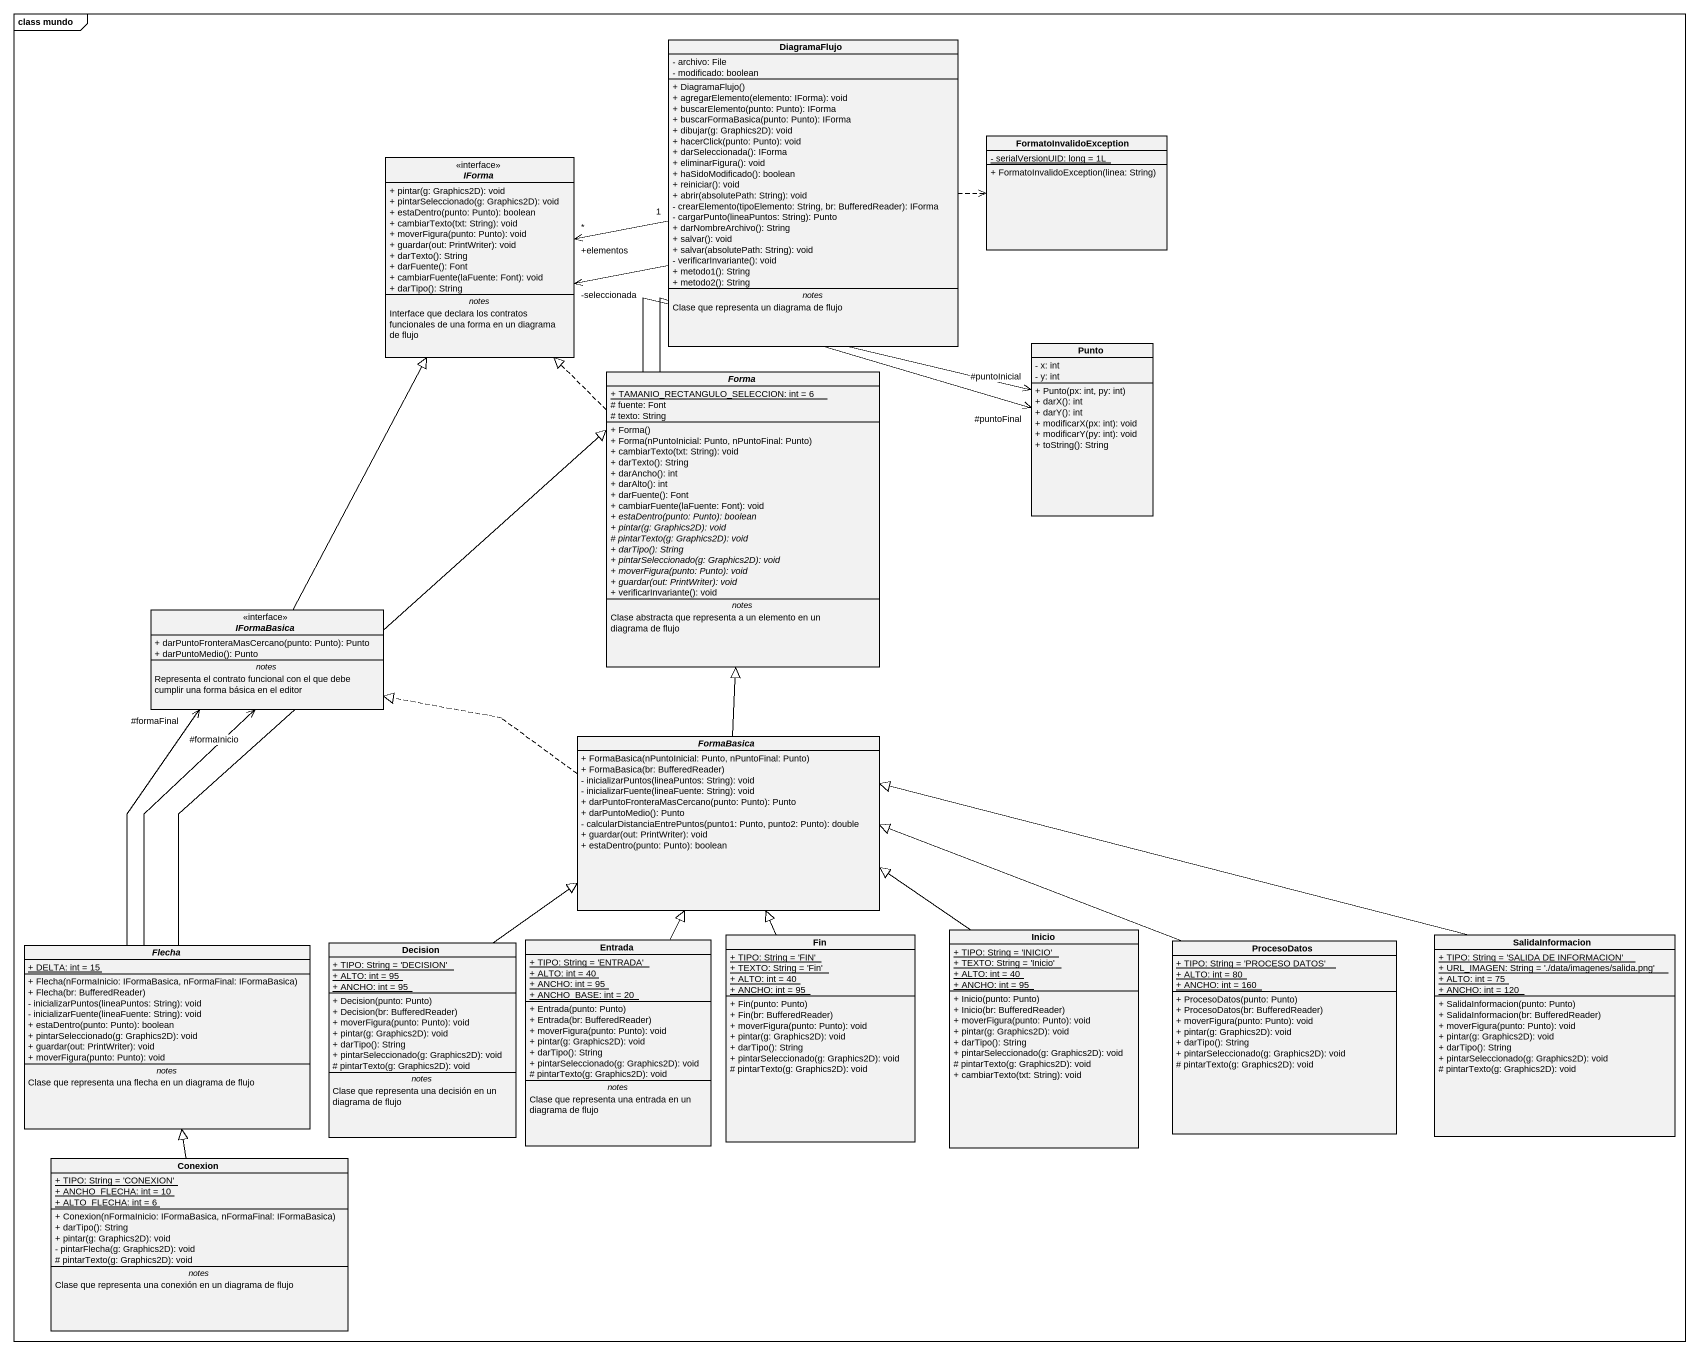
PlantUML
@startuml
mainframe class mundo
hide circle
hide empty members
skinparam classAttributeIconSize 0
class DiagramaFlujo {
  - archivo: File
  - modificado: boolean
  --
  + DiagramaFlujo()
  + agregarElemento(elemento: IForma): void
  + buscarElemento(punto: Punto): IForma
  + buscarFormaBasica(punto: Punto): IForma
  + dibujar(g: Graphics2D): void
  + hacerClick(punto: Punto): void
  + darSeleccionada(): IForma
  + eliminarFigura(): void
  + haSidoModificado(): boolean
  + reiniciar(): void
  + abrir(absolutePath: String): void
  - crearElemento(tipoElemento: String, br: BufferedReader): IForma
  - cargarPunto(lineaPuntos: String): Punto
  + darNombreArchivo(): String
  + salvar(): void
  + salvar(absolutePath: String): void
  - verificarInvariante(): void
  + metodo1(): String
  + metodo2(): String
  -- notes --
  Clase que representa un diagrama de flujo
}
class FormatoInvalidoException {
  {static} - serialVersionUID: long = 1L
  + FormatoInvalidoException(linea: String)
}
interface IForma <<interface>> {
  + pintar(g: Graphics2D): void
  + pintarSeleccionado(g: Graphics2D): void
  + estaDentro(punto: Punto): boolean
  + cambiarTexto(txt: String): void
  + moverFigura(punto: Punto): void
  + guardar(out: PrintWriter): void
  + darTexto(): String
  + darFuente(): Font
  + cambiarFuente(laFuente: Font): void
  + darTipo(): String
  -- notes --
  Interface que declara los contratos funcionales de una forma en un diagrama de flujo
}
class Punto {
  - x: int
  - y: int
  + Punto(px: int, py: int)
  + darX(): int
  + darY(): int
  + modificarX(px: int): void
  + modificarY(py: int): void
  + toString(): String
}
abstract class Forma {
  {static} + TAMANIO_RECTANGULO_SELECCION: int = 6
  # fuente: Font
  # texto: String
  --
  + Forma()
  + Forma(nPuntoInicial: Punto, nPuntoFinal: Punto)
  + cambiarTexto(txt: String): void
  + darTexto(): String
  + darAncho(): int
  + darAlto(): int
  + darFuente(): Font
  + cambiarFuente(laFuente: Font): void
  {abstract} + estaDentro(punto: Punto): boolean
  {abstract} + pintar(g: Graphics2D): void
  {abstract} # pintarTexto(g: Graphics2D): void
  {abstract} + darTipo(): String
  {abstract} + pintarSeleccionado(g: Graphics2D): void
  {abstract} + moverFigura(punto: Punto): void
  {abstract} + guardar(out: PrintWriter): void
  + verificarInvariante(): void
  -- notes --
  Clase abstracta que representa a un elemento en un diagrama de flujo
}
interface IFormaBasica <<interface>> {
  + darPuntoFronteraMasCercano(punto: Punto): Punto
  + darPuntoMedio(): Punto
  -- notes --
  Representa el contrato funcional con el que debe cumplir una forma básica en el editor
}
abstract class FormaBasica {
  + FormaBasica(nPuntoInicial: Punto, nPuntoFinal: Punto)
  + FormaBasica(br: BufferedReader)
  - inicializarPuntos(lineaPuntos: String): void
  - inicializarFuente(lineaFuente: String): void
  + darPuntoFronteraMasCercano(punto: Punto): Punto
  + darPuntoMedio(): Punto
  - calcularDistanciaEntrePuntos(punto1: Punto, punto2: Punto): double
  + guardar(out: PrintWriter): void
  + estaDentro(punto: Punto): boolean
}
abstract class Flecha {
  {static} + DELTA: int = 15
  --
  + Flecha(nFormaInicio: IFormaBasica, nFormaFinal: IFormaBasica)
  + Flecha(br: BufferedReader)
  - inicializarPuntos(lineaPuntos: String): void
  - inicializarFuente(lineaFuente: String): void
  + estaDentro(punto: Punto): boolean
  + pintarSeleccionado(g: Graphics2D): void
  + guardar(out: PrintWriter): void
  + moverFigura(punto: Punto): void
  -- notes --
  Clase que representa una flecha en un diagrama de flujo
}
class Decision {
  {static} + TIPO: String = 'DECISION'
  {static} + ALTO: int = 95
  {static} + ANCHO: int = 95
  --
  + Decision(punto: Punto)
  + Decision(br: BufferedReader)
  + moverFigura(punto: Punto): void
  + pintar(g: Graphics2D): void
  + darTipo(): String
  + pintarSeleccionado(g: Graphics2D): void
  # pintarTexto(g: Graphics2D): void
  -- notes --
  Clase que representa una decisión en un diagrama de flujo
}
class Entrada {
  {static} + TIPO: String = 'ENTRADA'
  {static} + ALTO: int = 40
  {static} + ANCHO: int = 95
  {static} + ANCHO_BASE: int = 20
  --
  + Entrada(punto: Punto)
  + Entrada(br: BufferedReader)
  + moverFigura(punto: Punto): void
  + pintar(g: Graphics2D): void
  + darTipo(): String
  + pintarSeleccionado(g: Graphics2D): void
  # pintarTexto(g: Graphics2D): void
  -- notes --
  Clase que representa una entrada en un diagrama de flujo
}
class Fin {
  {static} + TIPO: String = 'FIN'
  {static} + TEXTO: String = 'Fin'
  {static} + ALTO: int = 40
  {static} + ANCHO: int = 95
  + Fin(punto: Punto)
  + Fin(br: BufferedReader)
  + moverFigura(punto: Punto): void
  + pintar(g: Graphics2D): void
  + darTipo(): String
  + pintarSeleccionado(g: Graphics2D): void
  # pintarTexto(g: Graphics2D): void
}
class Inicio {
  {static} + TIPO: String = 'INICIO'
  {static} + TEXTO: String = 'Inicio'
  {static} + ALTO: int = 40
  {static} + ANCHO: int = 95
  + Inicio(punto: Punto)
  + Inicio(br: BufferedReader)
  + moverFigura(punto: Punto): void
  + pintar(g: Graphics2D): void
  + darTipo(): String
  + pintarSeleccionado(g: Graphics2D): void
  # pintarTexto(g: Graphics2D): void
  + cambiarTexto(txt: String): void
}
class ProcesoDatos {
  {static} + TIPO: String = 'PROCESO DATOS'
  {static} + ALTO: int = 80
  {static} + ANCHO: int = 160
  + ProcesoDatos(punto: Punto)
  + ProcesoDatos(br: BufferedReader)
  + moverFigura(punto: Punto): void
  + pintar(g: Graphics2D): void
  + darTipo(): String
  + pintarSeleccionado(g: Graphics2D): void
  # pintarTexto(g: Graphics2D): void
}
class SalidaInformacion {
  {static} + TIPO: String = 'SALIDA DE INFORMACION'
  {static} + URL_IMAGEN: String = './data/imagenes/salida.png'
  {static} + ALTO: int = 75
  {static} + ANCHO: int = 120
  + SalidaInformacion(punto: Punto)
  + SalidaInformacion(br: BufferedReader)
  + moverFigura(punto: Punto): void
  + pintar(g: Graphics2D): void
  + darTipo(): String
  + pintarSeleccionado(g: Graphics2D): void
  # pintarTexto(g: Graphics2D): void
}
class Conexion {
  {static} + TIPO: String = 'CONEXION'
  {static} + ANCHO_FLECHA: int = 10
  {static} + ALTO_FLECHA: int = 6
  --
  + Conexion(nFormaInicio: IFormaBasica, nFormaFinal: IFormaBasica)
  + darTipo(): String
  + pintar(g: Graphics2D): void
  - pintarFlecha(g: Graphics2D): void
  # pintarTexto(g: Graphics2D): void
  -- notes --
  Clase que representa una conexión en un diagrama de flujo
}
DiagramaFlujo .right.> FormatoInvalidoException
DiagramaFlujo -left-> "-seleccionada" IForma
DiagramaFlujo "1" -left-> "+elementos\n*" IForma
Forma .up.|> IForma
Forma -right-> "#puntoFinal" Punto
Forma -right-> "#puntoInicial" Punto
IFormaBasica -up-|> IForma
FormaBasica -up-|> Forma
FormaBasica .left.|> IFormaBasica
Flecha -up-|> Forma
Flecha -up-> "#formaFinal" IFormaBasica
Flecha -up-> "#formaInicio" IFormaBasica
Decision -up-|> FormaBasica
Entrada -up-|> FormaBasica
Fin -up-|> FormaBasica
Inicio -up-|> FormaBasica
ProcesoDatos -left-|> FormaBasica
SalidaInformacion -left-|> FormaBasica
Conexion -up-|> Flecha
@enduml
